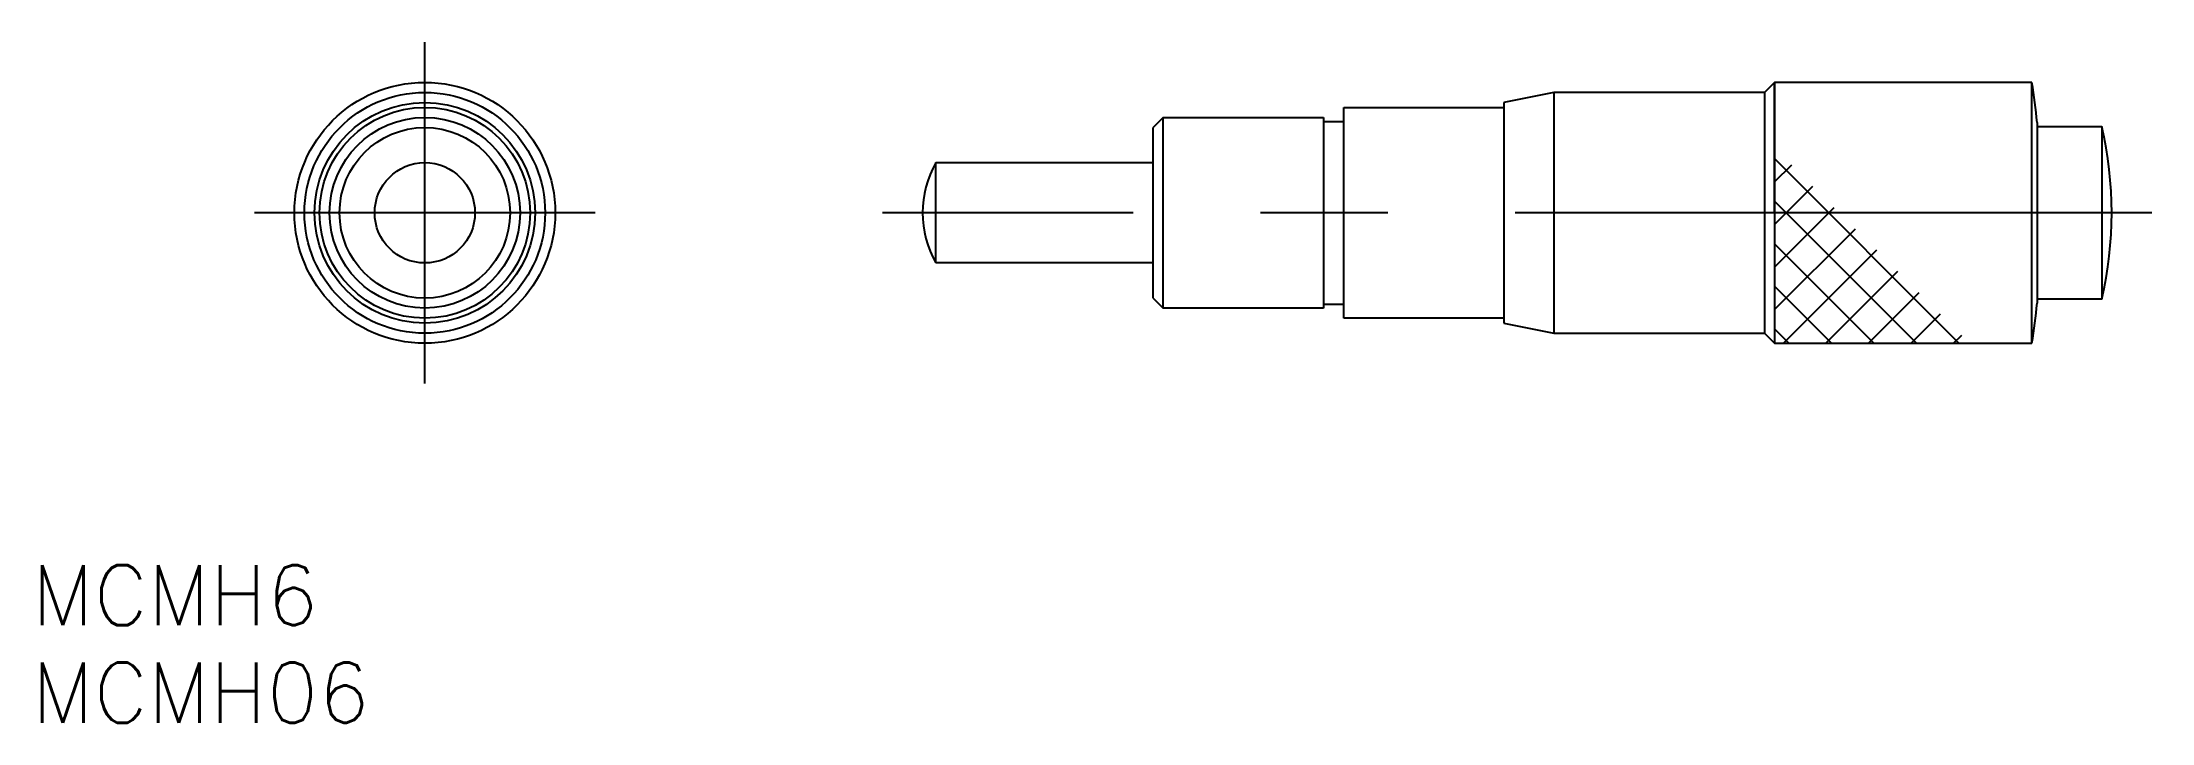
# Model space of a CAD drawing. Extents: x -19 to 86, y -25 to 8.
import ezdxf

# ---------------------------------------------------------------- set-up
doc = ezdxf.new("R2010")
doc.units = 0
doc.linetypes.add('CENTER', pattern=[50.8, 31.75, -6.35, 6.35, -6.35])
doc.layers.get('0').update_dxf_attribs({"linetype": 'CONTINUOUS'})
doc.layers.add('CENTER', color=1, linetype='CENTER')
doc.styles.get("Standard").update_dxf_attribs({"font": 'txt.shx', "height": 3, "bigfont": 'bigfont.shx'})

# ---------------------------------------------------------------- blocks, each defined once
blk = doc.blocks.new('*U4')
at = {"color": 7, "linetype": 'CONTINUOUS'}
blk.add_text('MCMH6', height=3, dxfattribs=at).set_placement((-19.59, -20.55))
blk = doc.blocks.new('*U5')
at = {"color": 7, "linetype": 'CONTINUOUS'}
blk.add_text('MCMH06', height=3, dxfattribs=at).set_placement((-19.59, -25.41))

msp = doc.modelspace()

# ---------------------------------------------------------------- linework, layer by layer
at = {"color": 7, "linetype": 'CONTINUOUS'}
for p, q in [((67.3, 6.5), (66.8, 6)), ((67.3, 6.5), (67.3, -6.5)), ((80.14, 6.5), (67.3, 6.5)), ((67.3, 0), (67.3, 6.5)), ((80.14, -6.5), (80.14, 6.5)), ((56.3, 6), (53.8, 5.5)), ((53.8, 5.5), (53.8, -5.5)), ((66.8, 6), (56.3, 6)), ((56.3, 6), (56.3, -6)), ((66.8, 6), (66.8, -6)), ((36.82, 4.75), (36.32, 4.25)), ((36.32, -4.25), (36.32, 4.25)), ((36.82, -4.75), (36.82, 4.75)), ((36.82, 4.75), (44.82, 4.75)), ((44.82, 4.75), (44.82, -4.75)), ((44.82, 4.55), (45.82, 4.55)), ((45.82, 5.25), (53.8, 5.25)), ((45.82, -5.25), (45.82, 5.25)), ((80.4, 4.5), (80.4, -4.5)), ((80.4, 4.3), (83.62, 4.3)), ((83.62, 4.3), (83.62, -4.3)), ((25.49, -2.5), (25.49, 2.5)), ((25.49, 2.5), (36.32, 2.5)), ((36.32, -2.5), (25.49, -2.5)), ((36.32, -4.25), (36.82, -4.75)), ((44.82, -4.75), (36.82, -4.75)), ((44.82, -4.55), (45.82, -4.55)), ((53.8, -5.25), (45.82, -5.25)), ((83.62, -4.3), (80.4, -4.3)), ((53.8, -5.5), (56.3, -6)), ((56.3, -6), (66.8, -6)), ((66.8, -6), (67.3, -6.5)), ((67.3, -6.5), (80.14, -6.5))]:
    msp.add_line(p, q, dxfattribs=at)
at = {"color": 3, "linetype": 'CONTINUOUS'}
for p, q in [((76.5, -6.5), (67.3, 2.7)), ((67.3, 1.54), (68.16, 2.39)), ((67.3, -0.58), (69.22, 1.33)), ((74.38, -6.5), (67.3, 0.58)), ((67.3, -2.7), (70.28, 0.27)), ((67.3, -4.82), (71.34, -0.79)), ((72.26, -6.5), (67.3, -1.54)), ((67.75, -6.5), (72.4, -1.85)), ((69.87, -6.5), (73.46, -2.91)), ((70.14, -6.5), (67.3, -3.66)), ((71.99, -6.5), (74.52, -3.97)), ((74.11, -6.5), (75.58, -5.03)), ((68.02, -6.5), (67.3, -5.78)), ((76.23, -6.5), (76.64, -6.09))]:
    msp.add_line(p, q, dxfattribs=at)
at = {"color": 7, "linetype": 'CONTINUOUS'}
for radius in [6.5, 6, 5.5, 5.25, 4.75, 4.25, 2.5]:
    msp.add_circle((0, 0), radius, dxfattribs=at)
for centre, radius, start, end in [((38.14, 0), 42.5, 6.078, 8.7974), ((65.38, 0), 18.74, 346.735, 13.265), ((29.82, 0), 5, 150, 210), ((38.14, 0), 42.5, 351.2026, 353.922)]:
    msp.add_arc(centre, radius, start, end, dxfattribs=at)
at = {"layer": 'CENTER', "color": 1, "linetype": 'CENTER'}
for p, q in [((0, -8.5), (0, 8.5)), ((8.5, 0), (-8.5, 0)), ((86.12, 0), (22.82, 0))]:
    msp.add_line(p, q, dxfattribs=at)

# ---------------------------------------------------------------- block references
at = {"color": 7, "linetype": 'CONTINUOUS'}
for name in ['*U4', '*U5']:
    msp.add_blockref(name, (0, 0), dxfattribs=at)

doc.saveas('drawing.dxf')
